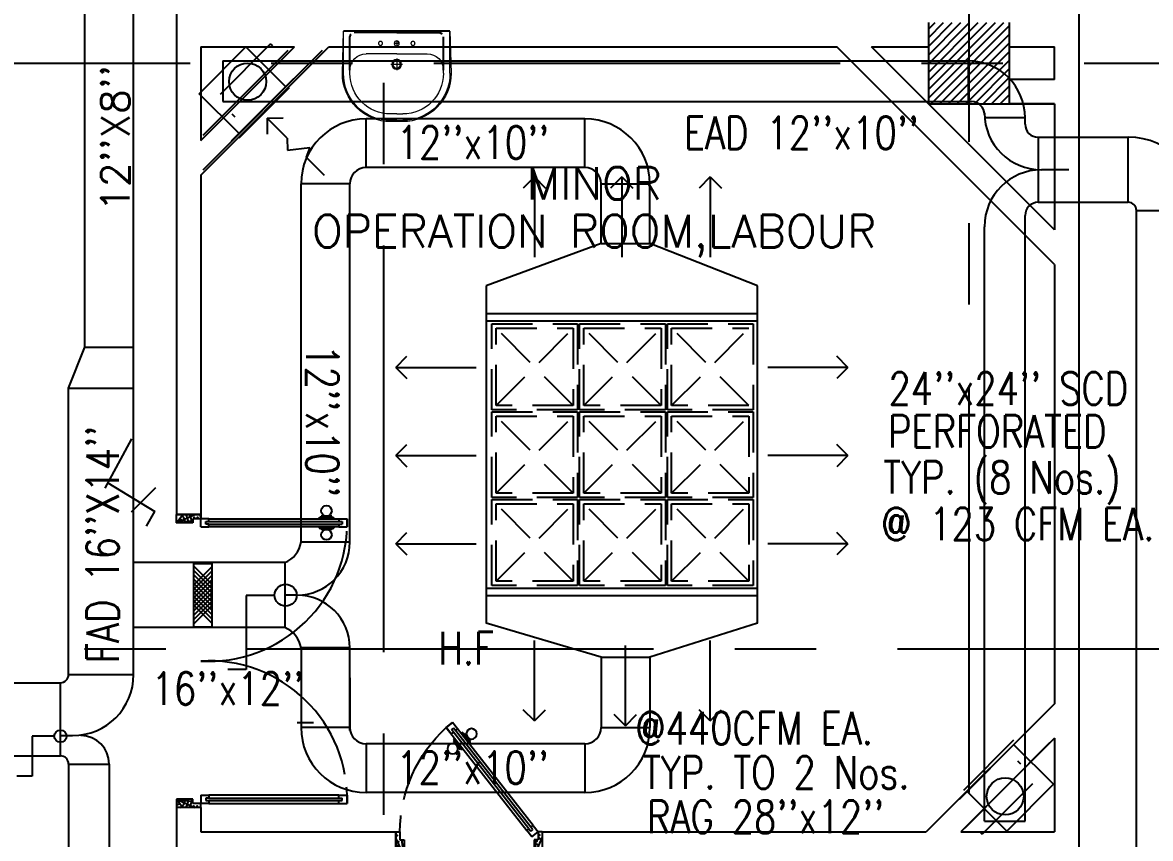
# Model space of a CAD drawing. Extents: x 417866230.2 to 417866327.8, y 43498045.5 to 43498135.4.
# Drawn here: x 417866292.42 to 417866299.35, y 43498109.96 to 43498114.97 of the extents above; entities that cross this region are included whole.
import ezdxf
from ezdxf.enums import TextEntityAlignment as Align

# ---------------------------------------------------------------- set-up
doc = ezdxf.new("R2010")
doc.units = 0
doc.header["$MEASUREMENT"] = 0
for name, pattern in [('CENTERX2', [4, 2.5, -0.5, 0.5, -0.5]), ('DASHED', [0.75, 0.5, -0.25]), ('HIDDEN', [0.375, 0.25, -0.125])]:
    doc.linetypes.add(name, pattern=pattern)
doc.layers.get('0').update_dxf_attribs({"linetype": 'CONTINUOUS'})
for name, color, linetype in [('AXES', 11, 'CENTERX2'), ('COL', 9, 'CONTINUOUS'), ('D', 11, 'CONTINUOUS'), ('DOOR', 9, 'CONTINUOUS'), ('DOOR-DIM', 9, 'CONTINUOUS'), ('DUCT', 6, 'CONTINUOUS'), ('EXDUCT', 10, 'CONTINUOUS'), ('FIX', 9, 'CONTINUOUS'), ('HAT', 12, 'CONTINUOUS'), ('M-EGU.', 2, 'CONTINUOUS'), ('M-TEXT', 2, 'CONTINUOUS'), ('RM-NAME', 9, 'CONTINUOUS'), ('SCD', 2, 'CONTINUOUS'), ('WALL', 4, 'CONTINUOUS')]:
    doc.layers.add(name, color=color, linetype=linetype)
doc.styles.add('AC', font='ROMANS.SHX', dxfattribs={"height": 200})
doc.styles.add('ROMANS', font='ROMANS.shx', dxfattribs={"width": 0.6})

# ---------------------------------------------------------------- blocks, each defined once
blk = doc.blocks.new('*X37')
at = {"color": 0}
for p, q in [((80579.2, 62335.9), (81044.4, 62801)), ((80579.2, 62388.9), (80991.3, 62801)), ((80579.2, 62441.9), (80938.3, 62801)), ((80579.2, 62495), (80885.3, 62801)), ((80579.2, 62548), (80832.2, 62801)), ((80579.2, 62601), (80779.2, 62801)), ((80579.2, 62654.1), (80726.2, 62801)), ((80579.2, 62707.1), (80673.1, 62801)), ((80579.2, 62760.1), (80620.1, 62801)), ((80597.4, 62301), (81079.2, 62782.8)), ((80650.4, 62301), (81079.2, 62729.8)), ((80703.5, 62301), (81079.2, 62676.8)), ((80756.5, 62301), (81079.2, 62623.7)), ((80809.5, 62301), (81079.2, 62570.7)), ((80862.6, 62301), (81079.2, 62517.7)), ((80915.6, 62301), (81079.2, 62464.6)), ((80968.6, 62301), (81079.2, 62411.6)), ((81021.7, 62301), (81079.2, 62358.6)), ((81074.7, 62301), (81079.2, 62305.5))]:
    blk.add_line(p, q, dxfattribs=at)
blk = doc.blocks.new('RM1')
at = {"layer": 'RM-NAME', "style": 'ROMANS'}
for tag, p in [('ROOMNAME1', (0, 323.8)), ('ROOMNAME2', (0, 0))]:
    blk.add_attdef(tag, text='', height=200, dxfattribs=at).set_placement(p, align=Align.MIDDLE)
blk = doc.blocks.new('A$C272A55A0')
at = {"layer": 'DOOR', "color": 0, "linetype": 'ByBlock'}
for p, q in [((0, 900.4), (0, 1050.4)), ((50, 1050.4), (0, 1050.4)), ((50, 950.4), (50, 1050.4)), ((1750, 950.4), (1750, 1050.4)), ((1750, 1050.4), (1800, 1050.4)), ((1800, 1050.4), (1800, 900.4)), ((25, 950.4), (50, 950.4)), ((25, 900.4), (25, 950.4)), ((1775, 950.4), (1750, 950.4)), ((1775, 900.4), (1775, 950.4)), ((0, 900.4), (25, 900.4)), ((75, 900.4), (25, 900.4)), ((25, 850.4), (25, 900.4)), ((42, 850.4), (25, 850.4)), ((58, 870.4), (42, 870.4)), ((42, 870.4), (42, 850.4)), ((58, 850.4), (58, 870.4)), ((75, 850.4), (58, 850.4)), ((75, 900.4), (75, 850.4)), ((1725, 900.4), (1775, 900.4)), ((1725, 900.4), (1725, 850.4)), ((1725, 850.4), (1742, 850.4)), ((1742, 870.4), (1758, 870.4)), ((1742, 850.4), (1742, 870.4)), ((1758, 870.4), (1758, 850.4)), ((1758, 850.4), (1775, 850.4)), ((1800, 900.4), (1775, 900.4)), ((1775, 850.4), (1775, 900.4)), ((1717.8, 160.1), (1708.8, 160.1)), ((1708.8, 95.3), (1708.8, 160.1)), ((1725, 172.7), (1717.8, 172.7)), ((1717.8, 172.7), (1717.8, 82.7)), ((1717.8, 95.3), (1717.8, 160.1)), ((1775, 172.7), (1782.2, 172.7)), ((1782.2, 172.7), (1782.2, 82.7)), ((1782.2, 160.1), (1791.2, 160.1)), ((1782.2, 95.3), (1782.2, 160.1)), ((1791.2, 95.3), (1791.2, 160.1)), ((1717.8, 95.3), (1708.8, 95.3)), ((1725, 82.7), (1717.8, 82.7)), ((1775, 82.7), (1782.2, 82.7)), ((1782.2, 95.3), (1791.2, 95.3)), ((25, 50.4), (42, 50.4)), ((25, 50.4), (25, 0.4)), ((25, 0.4), (75, 0.4)), ((75, 0.4), (25, 0.4)), ((42, 50.4), (42, 30.4)), ((42, 30.4), (58, 30.4)), ((58, 50.4), (75, 50.4)), ((58, 50.4), (58, 30.4)), ((75, 50.4), (75, 0.4)), ((1742, 50.4), (1725, 50.4)), ((1725, 50.4), (1725, 0.4)), ((1775, 0.4), (1725, 0.4)), ((1725, 0.4), (1775, 0.4)), ((1742, 50.4), (1742, 30.4)), ((1758, 30.4), (1742, 30.4)), ((1775, 50.4), (1758, 50.4)), ((1758, 50.4), (1758, 30.4)), ((1775, 50.4), (1775, 0.4))]:
    blk.add_line(p, q, dxfattribs=at)
at = {"layer": 'DOOR', "color": 9, "linetype": 'ByBlock'}
for p, q in [((50, 1050.4), (0, 1010.2)), ((50, 1050.4), (0, 936.6)), ((50, 1050.4), (36.6, 950.4)), ((1750, 1050.4), (1800, 1010.2)), ((1750, 1050.4), (1800, 936.6)), ((1750, 1050.4), (1763.4, 950.4))]:
    blk.add_line(p, q, dxfattribs=at)
at = {"layer": 'DOOR', "linetype": 'ByBlock'}
for p, q in [((25, 850.4), (25, 50.4)), ((42, 850.4), (42, 50.4)), ((58, 850.4), (58, 50.4)), ((75, 50.4), (75, 850.4)), ((1725, 50.4), (1725, 850.4)), ((1742, 850.4), (1742, 50.4)), ((1758, 850.4), (1758, 50.4)), ((1775, 850.4), (1775, 50.4))]:
    blk.add_line(p, q, dxfattribs=at)
at = {"layer": 'DOOR', "color": 0, "linetype": 'ByBlock'}
for centre in [(1676.5, 127.7), (1823.5, 127.7)]:
    blk.add_circle(centre, 32.4, dxfattribs=at)
at = {"layer": 'DOOR', "color": 9, "linetype": 'ByBlock'}
for centre, radius, start, end in [((50, 1050.4), 34.4, 180, 270), ((50, 1050.4), 14.4, 180, 270), ((1750, 1050.4), 14.4, 270, 0), ((1750, 1050.4), 34.4, 270, 0), ((50, 1050.4), 54.4, 203.20738, 270), ((50, 1050.4), 74.4, 227.77643, 270), ((1750, 1050.4), 54.4, 270, 336.79262), ((1750, 1050.4), 74.4, 270, 312.22357), ((50, 1050.4), 94.4, 238.01819, 270), ((50, 1050.4), 114.4, 244.08384, 257.37743), ((50, 1050.4), 134.4, 248.15985, 259.28002), ((50, 1050.4), 154.4, 251.10529, 256.28577), ((1750, 1050.4), 94.4, 270, 301.98181), ((1750, 1050.4), 114.4, 282.62257, 295.91616), ((1750, 1050.4), 134.4, 280.71998, 291.84015), ((1750, 1050.4), 154.4, 283.71423, 288.89471)]:
    blk.add_arc(centre, radius, start, end, dxfattribs=at)
at = {"layer": 'DOOR', "linetype": 'HIDDEN', "ltscale": 0.5}
for centre, start, end in [((50, 851.4), 268.31738, 3.29648), ((1750, 851.4), 176.70352, 271.68262)]:
    blk.add_arc(centre, 851.4, start, end, dxfattribs=at)
at = {"layer": 'WALL', "linetype": 'ByBlock'}
blk.add_line((1800, 900.4), (1800, 1050.4), dxfattribs=at)
blk = doc.blocks.new('LAV1')
at = {"layer": 'FIX', "linetype": 'ByBlock'}
blk.add_line((-327.5, -25), (327.5, -25), dxfattribs=at)
at = {"layer": 'FIX', "linetype": 'Continuous', "lineweight": 20}
for p, q in [((-327.5, -285), (-327.5, -25)), ((327.5, -285), (327.5, -25)), ((0, -165), (-187.5, -165)), ((0, -165), (187.5, -165)), ((-287.5, -285), (-287.5, -265)), ((287.5, -285), (287.5, -265)), ((0, -535), (-37.5, -535)), ((0, -535), (37.5, -535)), ((0, -575), (-37.5, -575)), ((0, -575), (37.5, -575))]:
    blk.add_line(p, q, dxfattribs=at)
at = {"layer": 'FIX', "linetype": 'ByBlock', "ltscale": 0.3}
for p, q in [((-287.5, -265), (-287.5, -60)), ((0, -35), (-262.5, -35)), ((0, -35), (262.5, -35)), ((287.5, -265), (287.5, -60))]:
    blk.add_line(p, q, dxfattribs=at)
at = {"layer": 'FIX', "lineweight": 20}
for p, q in [((-15.6, -100.9), (15.5, -100.9)), ((0, -85.4), (0, -116.5))]:
    blk.add_line(p, q, dxfattribs=at)
at = {"layer": 'FIX', "linetype": 'DASHED', "lineweight": 20, "ltscale": 0.04}
for p, q in [((0, -193.9), (0, -266.1)), ((-35.7, -230.5), (36.6, -230.5))]:
    blk.add_line(p, q, dxfattribs=at)
at = {"layer": 'FIX', "linetype": 'Continuous', "lineweight": 20}
blk.add_lwpolyline([(294.8, -25), (0, -25), (-327.5, -25), (-334.5, -285, 0.414214), (-37.5, -582), (0, -582), (37.5, -582, 0.414214), (334.5, -285), (327.5, -25), (0, -25)], format="xyb", dxfattribs=at)
at = {"layer": 'FIX', "linetype": 'HIDDEN', "lineweight": 20, "ltscale": 0.05}
for centre in [(-100, -100.9), (100, -100.9)]:
    blk.add_circle(centre, 12.4, dxfattribs=at)
at = {"layer": 'FIX', "lineweight": 20}
for centre, radius in [((0, -100.9), 15.5), ((0.5, -230), 29.5), ((0.5, -230), 22.5)]:
    blk.add_circle(centre, radius, dxfattribs=at)
at = {"layer": 'FIX', "linetype": 'ByBlock', "ltscale": 0.3}
for centre, start, end in [((-262.5, -60), 90, 180), ((262.5, -60), 0, 90)]:
    blk.add_arc(centre, 25, start, end, dxfattribs=at)
at = {"layer": 'FIX', "linetype": 'Continuous', "lineweight": 20}
for centre, radius, start, end in [((-187.5, -265), 100, 90, 180), ((187.5, -265), 100, 0, 90), ((-37.5, -285), 290, 180, 270), ((-37.5, -285), 250, 180, 270), ((37.5, -285), 290, 270, 0), ((37.5, -285), 250, 270, 0)]:
    blk.add_arc(centre, radius, start, end, dxfattribs=at)
blk = doc.blocks.new('DOOR90C')
at = {"layer": 'DOOR', "color": 7, "linetype": 'ByBlock'}
for p, q in [((150, 900), (0, 900)), ((0, 900), (0, 875)), ((0, 875), (50, 875)), ((150, 850), (36.3, 900)), ((50, 875), (50, 850)), ((150, 850), (50, 863.4)), ((50, 850), (150, 850)), ((150, 850), (109.9, 900)), ((150, 850), (150, 900)), ((-641.4, 590.9), (-672.2, 551.6)), ((-672.2, 551.6), (-641.4, 590.9)), ((-602, 560.1), (-641.4, 590.9)), ((-638.1, 546.4), (-628.3, 559)), ((-612.5, 546.7), (-628.3, 559)), ((-612.5, 546.7), (-602, 560.1)), ((-632.9, 520.7), (-672.2, 551.6)), ((-622.4, 534.1), (-638.1, 546.4)), ((-632.9, 520.7), (-622.4, 534.1)), ((-607.4, 500.8), (-611.8, 495.1)), ((-541, 439.6), (-611.8, 495.1)), ((-601.9, 487.3), (-607.5, 480.3)), ((-601.9, 487.3), (-550.9, 447.4)), ((-576.6, 540.1), (-572.1, 545.8)), ((-501.3, 490.3), (-572.1, 545.8)), ((-562.2, 538), (-556.7, 545.1)), ((-562.2, 538), (-511.2, 498.1)), ((-556.7, 545.1), (-505.7, 505.2)), ((-511.2, 498.1), (-505.7, 505.2)), ((-505.7, 484.6), (-501.3, 490.3)), ((-607.5, 480.3), (-556.5, 440.3)), ((-550.9, 447.4), (-556.5, 440.3)), ((-536.6, 445.3), (-541, 439.6)), ((-8.5, 95.2), (-19, 81.8)), ((-19, 81.8), (-3.3, 69.5)), ((-3.3, 69.5), (-13.1, 56.9)), ((30.8, 64.4), (-8.5, 95.2)), ((-28.9, 69.2), (-39.4, 55.8)), ((-39.4, 55.8), (0, 25)), ((-13.1, 56.9), (-28.9, 69.2)), ((30.8, 64.4), (0, 25)), ((0, 0), (0, 25)), ((0, 25), (50, 25)), ((150, 50), (36.3, 0)), ((50, 50), (150, 50)), ((150, 50), (50, 36.6)), ((50, 25), (50, 50)), ((150, 50), (109.9, 0)), ((150, 50), (150, 0))]:
    blk.add_line(p, q, dxfattribs=at)
at = {"layer": 'DOOR', "linetype": 'ByBlock'}
for p, q in [((-641.4, 590.9), (-8.5, 95.2)), ((-39.4, 55.8), (-632.9, 520.7)), ((-28.9, 69.2), (-622.4, 534.1)), ((-19, 81.8), (-612.5, 546.7))]:
    blk.add_line(p, q, dxfattribs=at)
at = {"layer": 'DOOR', "color": 7, "linetype": 'ByBlock'}
for centre in [(-511.2, 550.6), (-601.9, 434.8)]:
    blk.add_circle(centre, 32.4, dxfattribs=at)
at = {"layer": 'DOOR', "linetype": 'HIDDEN', "ltscale": 0.5}
blk.add_arc((2.5, 6.9), 868.1, 90.16178, 137.78229, dxfattribs=at)
at = {"layer": 'DOOR', "color": 7, "linetype": 'ByBlock'}
for centre, radius, start, end in [((150, 850), 154.4, 161.10529, 166.28577), ((150, 850), 134.4, 158.15985, 169.28002), ((150, 850), 94.4, 148.01819, 180), ((150, 850), 74.4, 137.77643, 180), ((150, 850), 54.4, 113.20738, 180), ((150, 850), 34.4, 90, 180), ((150, 850), 14.4, 90, 180), ((150, 50), 134.4, 190.71998, 201.84015), ((150, 50), 114.4, 192.62257, 205.91616), ((150, 50), 94.4, 180, 211.98181), ((150, 50), 74.4, 180, 222.22357), ((150, 50), 54.4, 180, 246.79262), ((150, 50), 34.4, 180, 270), ((150, 50), 14.4, 180, 270)]:
    blk.add_arc(centre, radius, start, end, dxfattribs=at)

msp = doc.modelspace()

# ---------------------------------------------------------------- hatches: boundary and pattern name
at = {"layer": 'DUCT'}
h = msp.add_hatch(dxfattribs=at)
h.set_pattern_fill('ANSI37', color=11, scale=0.15, angle=270, style=0)
h.set_pattern_definition([(315, (417866167.824864, 43498138.950569), (0.0132582521, 0.0132582521), []), (45, (417866167.824864, 43498138.950569), (-0.0132582521, 0.0132582521), [])])
h.paths.add_polyline_path([(417866293.5814, 43498111.2583), (417866293.5814, 43498111.645), (417866293.4668, 43498111.645), (417866293.4668, 43498111.2583)])

# ---------------------------------------------------------------- linework, layer by layer
at = {"layer": 'AXES'}
for p, q in [((417866298.2369, 43498046.2382), (417866298.2369, 43498134.7153)), ((417866294.6369, 43498063.1021), (417866294.6369, 43498121.6721)), ((417866230.9454, 43498114.7221), (417866300.0369, 43498114.7221)), ((417866241.7969, 43498111.1221), (417866300.0369, 43498111.1221))]:
    msp.add_line(p, q, dxfattribs=at)
at = {"layer": 'COL'}
for p, q in [((417866297.9869, 43498114.9721), (417866297.9869, 43498114.4721)), ((417866298.4869, 43498114.4721), (417866298.4869, 43498114.9721)), ((417866297.9869, 43498114.4721), (417866298.4869, 43498114.4721))]:
    msp.add_line(p, q, dxfattribs=at)
at = {"layer": 'D', "linetype": 'HIDDEN'}
for p, q in [((417866295.8029, 43498112.6181), (417866295.3278, 43498113.0932)), ((417866295.3278, 43498112.6181), (417866295.8029, 43498113.0932)), ((417866295.3278, 43498112.6181), (417866295.3278, 43498113.0932)), ((417866295.3278, 43498113.0932), (417866295.8029, 43498113.0932)), ((417866295.8029, 43498113.0932), (417866295.8029, 43498112.6181)), ((417866295.8678, 43498112.6181), (417866295.8678, 43498113.0932)), ((417866296.3429, 43498112.6181), (417866295.8678, 43498113.0932)), ((417866295.8678, 43498112.6181), (417866296.3429, 43498113.0932)), ((417866295.8678, 43498113.0932), (417866296.3429, 43498113.0932)), ((417866296.3429, 43498113.0932), (417866296.3429, 43498112.6181)), ((417866296.4078, 43498112.6181), (417866296.4078, 43498113.0932)), ((417866296.4078, 43498112.6181), (417866296.8829, 43498113.0932)), ((417866296.8829, 43498112.6181), (417866296.4078, 43498113.0932)), ((417866296.4078, 43498113.0932), (417866296.8829, 43498113.0932)), ((417866295.8029, 43498112.6181), (417866295.3278, 43498112.6181)), ((417866295.3278, 43498112.5532), (417866295.8029, 43498112.5532)), ((417866295.3278, 43498112.0781), (417866295.8029, 43498112.5532)), ((417866295.8029, 43498112.0781), (417866295.3278, 43498112.5532)), ((417866295.3278, 43498112.0781), (417866295.3278, 43498112.5532)), ((417866295.8029, 43498112.5532), (417866295.8029, 43498112.0781)), ((417866296.3429, 43498112.6181), (417866295.8678, 43498112.6181)), ((417866295.8678, 43498112.0781), (417866295.8678, 43498112.5532)), ((417866296.3429, 43498112.0781), (417866295.8678, 43498112.5532)), ((417866295.8678, 43498112.0781), (417866296.3429, 43498112.5532)), ((417866295.8678, 43498112.5532), (417866296.3429, 43498112.5532)), ((417866296.3429, 43498112.5532), (417866296.3429, 43498112.0781)), ((417866296.8829, 43498112.6181), (417866296.4078, 43498112.6181)), ((417866296.4078, 43498112.5532), (417866296.8829, 43498112.5532)), ((417866296.8829, 43498112.0781), (417866296.4078, 43498112.5532)), ((417866296.4078, 43498112.0781), (417866296.8829, 43498112.5532)), ((417866296.4078, 43498112.0781), (417866296.4078, 43498112.5532)), ((417866296.8829, 43498112.5532), (417866296.8829, 43498112.0781)), ((417866295.8029, 43498112.0781), (417866295.3278, 43498112.0781)), ((417866296.3429, 43498112.0781), (417866295.8678, 43498112.0781)), ((417866296.8829, 43498112.0781), (417866296.4078, 43498112.0781)), ((417866295.3278, 43498111.5381), (417866295.8029, 43498112.0132)), ((417866295.8029, 43498111.5381), (417866295.3278, 43498112.0132)), ((417866295.3278, 43498111.5381), (417866295.3278, 43498112.0132)), ((417866295.3278, 43498112.0132), (417866295.8029, 43498112.0132)), ((417866295.8029, 43498112.0132), (417866295.8029, 43498111.5381)), ((417866295.8678, 43498111.5381), (417866296.3429, 43498112.0132)), ((417866296.3429, 43498111.5381), (417866295.8678, 43498112.0132)), ((417866295.8678, 43498111.5381), (417866295.8678, 43498112.0132)), ((417866295.8678, 43498112.0132), (417866296.3429, 43498112.0132)), ((417866296.3429, 43498112.0132), (417866296.3429, 43498111.5381)), ((417866296.3814, 43498111.5118), (417866296.3814, 43498112.0396)), ((417866296.3814, 43498112.0396), (417866296.9093, 43498112.0396)), ((417866296.4078, 43498111.5381), (417866296.4078, 43498112.0132)), ((417866296.4078, 43498111.5381), (417866296.8829, 43498112.0132)), ((417866296.8829, 43498111.5381), (417866296.4078, 43498112.0132)), ((417866296.4078, 43498112.0132), (417866296.8829, 43498112.0132)), ((417866296.8829, 43498112.0132), (417866296.8829, 43498111.5381)), ((417866296.9093, 43498112.0396), (417866296.9093, 43498111.5118)), ((417866295.8029, 43498111.5381), (417866295.3278, 43498111.5381)), ((417866296.3429, 43498111.5381), (417866295.8678, 43498111.5381)), ((417866296.9093, 43498111.5118), (417866296.3814, 43498111.5118)), ((417866296.8829, 43498111.5381), (417866296.4078, 43498111.5381))]:
    msp.add_line(p, q, dxfattribs=at)
for points in [[(417866295.8292, 43498113.1196), (417866295.8292, 43498112.5918), (417866295.3014, 43498112.5918), (417866295.3014, 43498113.1196)], [(417866296.3692, 43498113.1196), (417866296.3692, 43498112.5918), (417866295.8414, 43498112.5918), (417866295.8414, 43498113.1196)], [(417866296.9093, 43498113.1196), (417866296.9093, 43498112.5918), (417866296.3814, 43498112.5918), (417866296.3814, 43498113.1196)], [(417866295.8292, 43498112.5796), (417866295.8292, 43498112.0518), (417866295.3014, 43498112.0518), (417866295.3014, 43498112.5796)], [(417866296.3692, 43498112.5796), (417866296.3692, 43498112.0518), (417866295.8414, 43498112.0518), (417866295.8414, 43498112.5796)], [(417866296.9093, 43498112.5796), (417866296.9093, 43498112.0518), (417866296.3814, 43498112.0518), (417866296.3814, 43498112.5796)], [(417866295.8292, 43498112.0396), (417866295.8292, 43498111.5118), (417866295.3014, 43498111.5118), (417866295.3014, 43498112.0396)], [(417866296.3692, 43498112.0396), (417866296.3692, 43498111.5118), (417866295.8414, 43498111.5118), (417866295.8414, 43498112.0396)]]:
    msp.add_lwpolyline(points, close=True, dxfattribs=at)
at = {"layer": 'DUCT'}
for p, q in [((417866293.0986, 43498110.9641), (417866293.0986, 43498119.5692)), ((417866292.7986, 43498112.9765), (417866292.7986, 43498117.7251)), ((417866294.5284, 43498114.0801), (417866294.5284, 43498114.3801)), ((417866295.8744, 43498114.3801), (417866294.5284, 43498114.3801)), ((417866295.8744, 43498114.0801), (417866295.8744, 43498114.3801)), ((417866295.8744, 43498114.0801), (417866294.5284, 43498114.0801)), ((417866294.4284, 43498113.9801), (417866294.1284, 43498113.9801)), ((417866294.1284, 43498111.7776), (417866294.1284, 43498113.9801)), ((417866294.4284, 43498111.7776), (417866294.4284, 43498113.9801)), ((417866295.9744, 43498113.9801), (417866296.2744, 43498113.9801)), ((417866295.9744, 43498113.6136), (417866295.9744, 43498113.9801)), ((417866296.2744, 43498113.6136), (417866296.2744, 43498113.9801)), ((417866295.9744, 43498113.6136), (417866295.2674, 43498113.3528)), ((417866295.9744, 43498113.6136), (417866296.2744, 43498113.6136)), ((417866296.9358, 43498113.3528), (417866296.2744, 43498113.6136)), ((417866292.6986, 43498112.7253), (417866292.7986, 43498112.9765)), ((417866292.7986, 43498112.9765), (417866293.0986, 43498112.9765)), ((417866292.6986, 43498112.7253), (417866293.0986, 43498112.7253)), ((417866292.6986, 43498110.9641), (417866292.6986, 43498112.7253)), ((417866293.0856, 43498112.4134), (417866292.9222, 43498112.1105)), ((417866292.9391, 43498112.1419), (417866293.2299, 43498111.9663)), ((417866293.0856, 43498111.9634), (417866293.2356, 43498112.1134)), ((417866293.1779, 43498111.8762), (417866293.2299, 43498111.9663)), ((417866294.4284, 43498111.7776), (417866294.1284, 43498111.7776)), ((417866294.0284, 43498111.6526), (417866294.0284, 43498111.2526)), ((417866294.1034, 43498111.4526), (417866294.0284, 43498111.4526)), ((417866295.9744, 43498111.0712), (417866295.2674, 43498111.2798)), ((417866296.9358, 43498111.2798), (417866296.2744, 43498111.0712)), ((417866294.4284, 43498111.1276), (417866294.1284, 43498111.1276)), ((417866294.1284, 43498111.1276), (417866294.1284, 43498110.6387)), ((417866294.4284, 43498110.6209), (417866294.4284, 43498111.1276)), ((417866295.9744, 43498111.0712), (417866295.9744, 43498110.6387)), ((417866295.9744, 43498111.0712), (417866296.2744, 43498111.0712)), ((417866296.2744, 43498111.0712), (417866296.2744, 43498110.6387)), ((417866292.6986, 43498110.9641), (417866293.0986, 43498110.9641)), ((417866285.1763, 43498110.9141), (417866292.6486, 43498110.9141)), ((417866292.6486, 43498110.4641), (417866292.6486, 43498110.9141)), ((417866294.4284, 43498110.9447), (417866294.4284, 43498110.6387)), ((417866294.4284, 43498110.6387), (417866294.1284, 43498110.6387)), ((417866295.9744, 43498110.6387), (417866296.2744, 43498110.6387)), ((417866292.6486, 43498110.5891), (417866292.7236, 43498110.5891)), ((417866294.5284, 43498110.5387), (417866294.5284, 43498110.2387)), ((417866295.8744, 43498110.5387), (417866294.5284, 43498110.5387)), ((417866295.8744, 43498110.5387), (417866295.8744, 43498110.2387)), ((417866285.1763, 43498110.4641), (417866292.6486, 43498110.4641)), ((417866292.6986, 43498110.4141), (417866292.6986, 43498108.5953)), ((417866292.6986, 43498110.4141), (417866292.9486, 43498110.4141)), ((417866292.9486, 43498110.4141), (417866292.9486, 43498104.4098)), ((417866295.8744, 43498110.2387), (417866294.5284, 43498110.2387))]:
    msp.add_line(p, q, dxfattribs=at)
at = {"layer": 'DUCT', "linetype": 'Continuous'}
for p, q in [((417866295.2674, 43498113.3528), (417866295.2674, 43498111.2798)), ((417866296.9358, 43498111.2798), (417866296.9358, 43498113.3528)), ((417866295.2674, 43498113.1831), (417866296.9358, 43498113.1831)), ((417866295.2674, 43498113.1379), (417866296.9358, 43498113.1379)), ((417866295.2674, 43498111.4947), (417866296.9358, 43498111.4947)), ((417866295.2674, 43498111.4495), (417866296.9358, 43498111.4495))]:
    msp.add_line(p, q, dxfattribs=at)
at = {"layer": 'DUCT', "linetype": 'ByBlock'}
for p, q in [((417866294.0284, 43498111.6526), (417866293.0986, 43498111.6526)), ((417866294.0284, 43498111.2526), (417866293.0986, 43498111.2526))]:
    msp.add_line(p, q, dxfattribs=at)
at = {"layer": 'DUCT', "color": 2, "linetype": 'ByBlock'}
for p, q in [((417866293.9658, 43498111.4497), (417866293.7913, 43498111.4497)), ((417866293.7913, 43498111.4497), (417866293.7913, 43498110.9954)), ((417866293.7913, 43498110.9954), (417866293.6787, 43498110.9954))]:
    msp.add_line(p, q, dxfattribs=at)
at = {"layer": 'DUCT', "color": 2}
for p, q in [((417866292.4749, 43498110.5855), (417866292.4749, 43498110.3399)), ((417866292.6108, 43498110.5855), (417866292.4749, 43498110.5855)), ((417866292.4749, 43498110.3399), (417866292.3795, 43498110.3399))]:
    msp.add_line(p, q, dxfattribs=at)
msp.add_lwpolyline([(417866293.5814, 43498111.2583), (417866293.5814, 43498111.645), (417866293.4668, 43498111.645), (417866293.4668, 43498111.2583)], close=True, dxfattribs=at)
at = {"layer": 'DUCT', "linetype": 'ByBlock'}
msp.add_circle((417866294.0333, 43498111.4518), 0.0675, dxfattribs=at)
at = {"layer": 'DUCT', "color": 2}
msp.add_circle((417866292.6484, 43498110.5855), 0.0376, dxfattribs=at)
at = {"layer": 'DUCT'}
for centre, radius, start, end in [((417866294.5284, 43498113.9801), 0.4, 90, 180), ((417866295.8744, 43498113.9801), 0.4, 0, 90), ((417866294.5284, 43498113.9801), 0.1, 90, 180), ((417866295.8744, 43498113.9801), 0.1, 0, 90), ((417866293.97, 43498111.8018), 0.1602, 291.35605, 351.32428), ((417866294.1034, 43498111.7776), 0.325, 270, 0), ((417866294.1034, 43498111.1276), 0.325, 0, 90), ((417866293.97, 43498111.1035), 0.1602, 8.67572, 68.64393), ((417866292.6486, 43498110.9641), 0.05, 270, 0), ((417866292.7236, 43498110.9641), 0.375, 270, 0), ((417866294.5284, 43498110.6387), 0.4, 180, 270), ((417866294.5284, 43498110.6387), 0.1, 180, 270), ((417866295.8744, 43498110.6387), 0.1, 270, 0), ((417866295.8744, 43498110.6387), 0.4, 270, 0), ((417866292.7736, 43498110.4141), 0.175, 0, 90), ((417866292.6486, 43498110.4141), 0.05, 0, 90)]:
    msp.add_arc(centre, radius, start, end, dxfattribs=at)
at = {"layer": 'EXDUCT', "linetype": 'ByBlock'}
for p, q in [((417866293.6467, 43498114.7363), (417866298.2318, 43498114.7363)), ((417866293.6467, 43498114.7363), (417866293.6467, 43498114.4863)), ((417866298.2318, 43498114.7363), (417866298.2318, 43498114.4863)), ((417866293.6467, 43498114.4863), (417866298.2518, 43498114.4863)), ((417866298.5818, 43498114.3863), (417866298.3318, 43498114.3863)), ((417866298.5818, 43498114.347), (417866298.5818, 43498114.3863)), ((417866298.5818, 43498110.0619), (417866298.5818, 43498113.787)), ((417866298.3318, 43498110.0619), (417866298.3318, 43498113.717)), ((417866298.3318, 43498110.0619), (417866298.5818, 43498110.0619))]:
    msp.add_line(p, q, dxfattribs=at)
at = {"layer": 'EXDUCT', "linetype": 'Continuous'}
for p, q in [((417866298.6618, 43498114.267), (417866299.2168, 43498114.267)), ((417866299.2167, 43498113.867), (417866299.2167, 43498114.267)), ((417866298.8508, 43498114.067), (417866298.6818, 43498114.067)), ((417866298.6618, 43498113.867), (417866299.2167, 43498113.867)), ((417866299.2667, 43498090.3537), (417866299.2667, 43498113.817)), ((417866299.2667, 43498113.817), (417866299.6667, 43498113.817))]:
    msp.add_line(p, q, dxfattribs=at)
at = {"layer": 'EXDUCT'}
msp.add_line((417866298.6618, 43498114.267), (417866298.6618, 43498113.867), dxfattribs=at)
at = {"layer": 'EXDUCT', "linetype": 'ByBlock'}
for centre in [(417866293.7997, 43498114.6089), (417866298.4592, 43498110.2149)]:
    msp.add_circle(centre, 0.114, dxfattribs=at)
for centre, radius in [((417866298.2318, 43498114.3863), 0.35), ((417866298.2518, 43498114.4063), 0.08)]:
    msp.add_arc(centre, radius, 0, 90, dxfattribs=at)
at = {"layer": 'EXDUCT'}
for centre, radius, start, end in [((417866298.6818, 43498114.417), 0.35, 180, 270), ((417866298.6618, 43498114.347), 0.08, 180, 270), ((417866298.6818, 43498113.717), 0.35, 90, 180), ((417866298.6618, 43498113.787), 0.08, 90, 180)]:
    msp.add_arc(centre, radius, start, end, dxfattribs=at)
at = {"layer": 'EXDUCT', "linetype": 'Continuous'}
for radius in [0.45, 0.05]:
    msp.add_arc((417866299.2167, 43498113.817), radius, 0, 90, dxfattribs=at)
at = {"layer": 'M-EGU.'}
for p, q in [((417866293.6321, 43498114.5313), (417866293.9408, 43498114.8413)), ((417866293.9541, 43498114.8281), (417866293.9408, 43498114.8413)), ((417866293.5021, 43498114.5341), (417866293.789, 43498114.8222)), ((417866294.0462, 43498114.8012), (417866293.5242, 43498114.277)), ((417866294.2579, 43498114.8012), (417866293.5242, 43498114.0644)), ((417866294.0349, 43498114.5773), (417866293.789, 43498114.8222)), ((417866293.7007, 43498114.2448), (417866294.0832, 43498114.6289)), ((417866293.7481, 43498114.2627), (417866294.0568, 43498114.5727)), ((417866293.748, 43498114.2892), (417866293.5021, 43498114.5341)), ((417866293.7233, 43498114.3912), (417866293.7055, 43498114.4089)), ((417866293.919, 43498114.3853), (417866294.019, 43498114.3855)), ((417866294.043, 43498114.2618), (417866293.919, 43498114.3853)), ((417866293.919, 43498114.3853), (417866293.9192, 43498114.2853)), ((417866294.043, 43498114.2618), (417866294.0456, 43498114.1883)), ((417866294.0456, 43498114.1883), (417866294.1824, 43498114.2038)), ((417866294.1824, 43498114.2038), (417866294.1597, 43498114.1455)), ((417866294.2733, 43498114.0325), (417866294.1597, 43498114.1455)), ((417866295.5636, 43498114.0235), (417866295.4949, 43498113.9548)), ((417866295.5636, 43498114.0235), (417866295.6324, 43498113.9548)), ((417866295.5636, 43498114.0235), (417866295.5636, 43498113.5298)), ((417866296.101, 43498114.0235), (417866296.0323, 43498113.9548)), ((417866296.101, 43498114.0235), (417866296.1698, 43498113.9548)), ((417866296.101, 43498114.0235), (417866296.101, 43498113.5298)), ((417866296.6451, 43498114.0235), (417866296.5763, 43498113.9548)), ((417866296.6451, 43498114.0235), (417866296.7138, 43498113.9548)), ((417866296.6451, 43498114.0235), (417866296.6451, 43498113.5298)), ((417866294.711, 43498112.8522), (417866294.7798, 43498112.921)), ((417866297.4922, 43498112.8522), (417866297.4235, 43498112.921)), ((417866294.711, 43498112.8522), (417866294.7798, 43498112.7835)), ((417866294.711, 43498112.8522), (417866295.2047, 43498112.8522)), ((417866297.4922, 43498112.8522), (417866296.9985, 43498112.8522)), ((417866297.4922, 43498112.8522), (417866297.4235, 43498112.7835)), ((417866294.711, 43498112.3102), (417866294.7798, 43498112.3789)), ((417866297.4922, 43498112.3102), (417866297.4235, 43498112.3789)), ((417866294.711, 43498112.3102), (417866294.7798, 43498112.2415)), ((417866294.711, 43498112.3102), (417866295.2047, 43498112.3102)), ((417866297.4922, 43498112.3102), (417866296.9985, 43498112.3102)), ((417866297.4922, 43498112.3102), (417866297.4235, 43498112.2415)), ((417866294.711, 43498111.7681), (417866294.7798, 43498111.8369)), ((417866297.4922, 43498111.7681), (417866297.4235, 43498111.8369)), ((417866294.711, 43498111.7681), (417866294.7798, 43498111.6994)), ((417866294.711, 43498111.7681), (417866295.2047, 43498111.7681)), ((417866297.4922, 43498111.7681), (417866296.9985, 43498111.7681)), ((417866297.4922, 43498111.7681), (417866297.4235, 43498111.6994)), ((417866295.5636, 43498110.6789), (417866295.5636, 43498111.1726)), ((417866296.6451, 43498110.6789), (417866296.6451, 43498111.1726)), ((417866296.1231, 43498110.6494), (417866296.1231, 43498111.1431)), ((417866295.5636, 43498110.6789), (417866295.4949, 43498110.7477)), ((417866295.5636, 43498110.6789), (417866295.6324, 43498110.7477)), ((417866296.6451, 43498110.6789), (417866296.5763, 43498110.7477)), ((417866296.6451, 43498110.6789), (417866296.7138, 43498110.7477)), ((417866296.1231, 43498110.6494), (417866296.0544, 43498110.7181)), ((417866296.1231, 43498110.6494), (417866296.1918, 43498110.7181)), ((417866294.1054, 43498110.6687), (417866294.2054, 43498110.6685)), ((417866298.5583, 43498110.579), (417866298.1758, 43498110.1949)), ((417866298.5109, 43498110.5611), (417866298.2022, 43498110.2511)), ((417866298.2128, 43498110.0226), (417866298.7348, 43498110.5468)), ((417866298.5109, 43498110.5346), (417866298.7569, 43498110.2897)), ((417866298.5357, 43498110.4326), (417866298.5534, 43498110.415)), ((417866298.6269, 43498110.2925), (417866298.3181, 43498109.9825)), ((417866298.7569, 43498110.2897), (417866298.47, 43498110.0016)), ((417866298.224, 43498110.2465), (417866298.47, 43498110.0016)), ((417866298.3049, 43498109.9957), (417866298.3181, 43498109.9825))]:
    msp.add_line(p, q, dxfattribs=at)
at = {"layer": 'WALL'}
for p, q in [((417866298.9119, 43498121.2471), (417866298.9119, 43498105.1971)), ((417866298.9119, 43498121.2471), (417866298.9119, 43498105.1971)), ((417866298.9119, 43498121.2471), (417866298.9119, 43498105.1971)), ((417866298.9119, 43498120.8912), (417866298.9119, 43498105.1971)), ((417866293.3619, 43498115.123), (417866293.3619, 43498111.9471)), ((417866293.5119, 43498114.0342), (417866294.2997, 43498114.8221)), ((417866293.5119, 43498114.8221), (417866294.0876, 43498114.8221)), ((417866293.5119, 43498114.8221), (417866293.5119, 43498114.2463)), ((417866293.5119, 43498114.2463), (417866294.0876, 43498114.8221)), ((417866294.2997, 43498114.8221), (417866297.4247, 43498114.8221)), ((417866298.7619, 43498113.4849), (417866297.4247, 43498114.8221)), ((417866298.7619, 43498113.6971), (417866297.6369, 43498114.8221)), ((417866297.6369, 43498114.8221), (417866297.9869, 43498114.8221)), ((417866298.4869, 43498114.8221), (417866298.7619, 43498114.8221)), ((417866298.7619, 43498114.6221), (417866298.7619, 43498114.8221)), ((417866298.7619, 43498114.6221), (417866298.4869, 43498114.6221)), ((417866298.4869, 43498114.4721), (417866298.7619, 43498114.4721)), ((417866298.7619, 43498114.4721), (417866298.4869, 43498114.4721)), ((417866298.4869, 43498114.4721), (417866298.7619, 43498114.4721)), ((417866298.7619, 43498114.4721), (417866298.4869, 43498114.4721)), ((417866298.7619, 43498114.4721), (417866298.7619, 43498113.6971)), ((417866293.5119, 43498114.0342), (417866293.5119, 43498111.9471)), ((417866298.7619, 43498113.4849), (417866298.7619, 43498110.7849)), ((417866293.5119, 43498111.9471), (417866293.3619, 43498111.9471)), ((417866298.7619, 43498110.7849), (417866297.974, 43498109.9971)), ((417866298.7619, 43498110.5728), (417866298.1861, 43498109.9971)), ((417866298.7619, 43498110.5728), (417866298.7619, 43498109.9971)), ((417866293.3619, 43498110.1471), (417866293.3619, 43498109.6971)), ((417866293.5119, 43498110.1471), (417866293.3619, 43498110.1471)), ((417866293.5119, 43498110.1471), (417866293.5119, 43498109.9971)), ((417866293.5119, 43498109.9971), (417866294.7119, 43498109.9971)), ((417866294.7119, 43498109.9971), (417866294.7119, 43498109.8471)), ((417866295.6119, 43498109.9971), (417866297.974, 43498109.9971)), ((417866295.6119, 43498109.9971), (417866295.6119, 43498109.8471)), ((417866298.1861, 43498109.9971), (417866298.7619, 43498109.9971))]:
    msp.add_line(p, q, dxfattribs=at)

# ---------------------------------------------------------------- block references
at = {"layer": 'DOOR', "xscale": 0.0009999999892897904, "yscale": 0.0009999999892897904, "zscale": 0.001, "rotation": 90}
msp.add_blockref('A$C272A55A0', (417866294.4122, 43498110.1471), dxfattribs=at)
msp.add_blockref('A$C272A55A0', (417866294.4122, 43498110.1471), dxfattribs=at)
at = {"layer": 'DOOR-DIM', "xscale": -0.0009999999892897904, "yscale": 0.0009999999892897904, "zscale": 0.001, "rotation": 90}
msp.add_blockref('DOOR90C', (417866295.6119, 43498109.9971), dxfattribs=at)
at = {"layer": 'HAT', "xscale": 0.001000000047497451, "yscale": 0.0009999999892897904, "zscale": 0.001}
msp.add_blockref('*X37', (417866217.4076, 43498052.1711), dxfattribs=at)
at = {"layer": 'HAT'}
ref = msp.add_blockref('RM1', (417866295.932, 43498113.6597), dxfattribs=dict(at, xscale=0.001000000047497451, yscale=0.0009999999892897904, zscale=0.001))
ref.add_attrib('ROOMNAME2', 'OPERATION ROOM,LABOUR', dxfattribs={"layer": 'RM-NAME', "height": 0.2, "style": 'ROMANS'}).set_placement((417866295.932, 43498113.6597), align=Align.MIDDLE)
ref.add_attrib('ROOMNAME1', 'MINOR', dxfattribs={"layer": 'RM-NAME', "height": 0.2, "style": 'ROMANS'}).set_placement((417866295.932, 43498113.9835), align=Align.MIDDLE)
at = {"layer": 'WALL', "xscale": -0.001000000047497451, "yscale": 0.0009999999892897904, "zscale": 0.001}
msp.add_blockref('LAV1', (417866294.7169, 43498114.9451), dxfattribs=at)

# ---------------------------------------------------------------- texts
at = {"layer": 'M-TEXT', "width": 0.8}
for s, style, p in [("EAD 12''x10''", 'AC', (417866296.4831, 43498114.1939)), ("12''x10''", 'ROMANS', (417866294.7168, 43498114.1353)), ("24''x24'' SCD", 'AC', (417866297.7418, 43498112.6225)), ('PERFORATED', 'AC', (417866297.7392, 43498112.3591)), ('TYP. (8 Nos.)', 'AC', (417866297.7095, 43498112.0761)), ('@ 123 CFM EA.', 'AC', (417866297.6971, 43498111.7895)), ('H.F', 'AC', (417866294.973, 43498111.0257)), ("16''x12''", 'ROMANS', (417866293.2089, 43498110.7786)), ('@440CFM EA.', 'AC', (417866296.1857, 43498110.5344)), ("12''x10''", 'ROMANS', (417866294.7144, 43498110.292)), ('TYP. TO 2 Nos.', 'AC', (417866296.2318, 43498110.2618)), ("RAG 28''x12''", 'AC', (417866296.2562, 43498109.9899))]:
    msp.add_text(s, height=0.2, dxfattribs=dict(at, style=style)).set_placement(p)
at = {"layer": 'M-TEXT', "style": 'AC', "width": 0.8}
msp.add_text("12''x10''", height=0.2, rotation=270, dxfattribs=at).set_placement((417866294.1594, 43498112.9933))
at = {"layer": 'SCD', "style": 'ROMANS'}
msp.add_text("12''X8''", height=0.175, rotation=90, dxfattribs=at).set_placement((417866293.0735, 43498113.8115))
at = {"layer": 'SCD', "style": 'ROMANS', "width": 0.8}
msp.add_text("FAD 16''X14''", height=0.2, rotation=90, dxfattribs=at).set_placement((417866293.0078, 43498111.0339))

doc.saveas('drawing.dxf')
